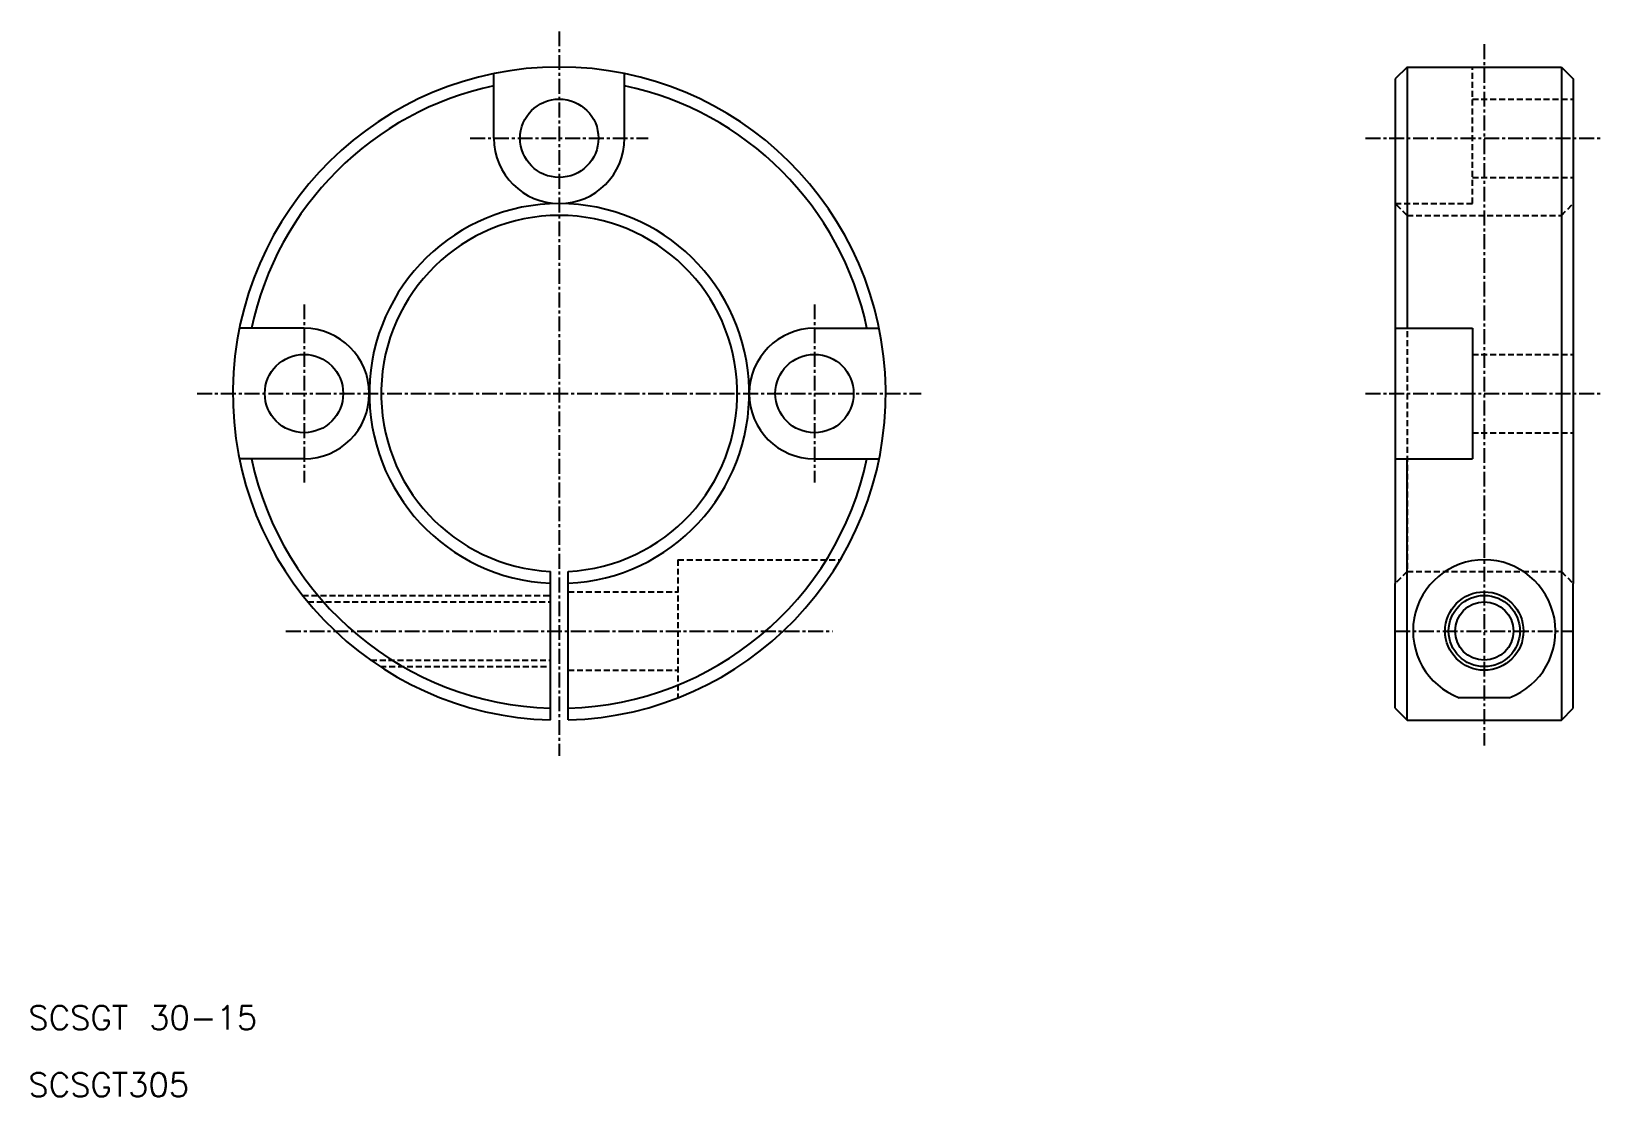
# Model space of a CAD drawing. Extents: x -74 to 58, y 61 to 151.
import ezdxf

# ---------------------------------------------------------------- set-up
doc = ezdxf.new("R2010")
doc.units = 0
doc.linetypes.add('CENTER', pattern=[2, 1.25, -0.25, 0.25, -0.25])
doc.linetypes.add('DASHED', pattern=[0.75, 0.5, -0.25])
doc.layers.get('0').update_dxf_attribs({"linetype": 'CONTINUOUS'})
doc.layers.add('CENTER', color=1, linetype='CENTER')
doc.styles.get("Standard").update_dxf_attribs({"font": 'txt.shx', "bigfont": 'bigfont.shx'})

msp = doc.modelspace()

# ---------------------------------------------------------------- linework, layer by layer
at = {"color": 7, "linetype": 'CONTINUOUS'}
for p, q in [((-35.17, 141.64), (-35.17, 147.08)), ((-24.17, 141.64), (-24.17, 147.08)), ((-24.17, 147.08), (-24.17, 147.08)), ((41.75, 147.64), (40.75, 146.64)), ((41.75, 147.64), (41.75, 125.64)), ((41.75, 147.64), (54.75, 147.64)), ((54.75, 147.64), (54.75, 92.64)), ((54.75, 147.64), (55.75, 146.64)), ((40.75, 146.64), (40.75, 136.14)), ((55.75, 146.64), (55.75, 136.14)), ((40.75, 136.14), (40.75, 104.14)), ((55.75, 136.14), (55.75, 104.14)), ((-51.17, 125.64), (-56.61, 125.64)), ((-8.17, 125.64), (-2.72, 125.64)), ((40.75, 125.64), (47.25, 125.64)), ((47.25, 125.64), (47.25, 114.64)), ((-51.17, 114.64), (-56.61, 114.64)), ((-56.61, 114.64), (-56.61, 114.64)), ((-8.17, 114.64), (-2.72, 114.64)), ((-2.72, 114.64), (-2.72, 114.64)), ((40.75, 114.64), (47.25, 114.64)), ((41.75, 92.64), (41.75, 114.64)), ((-30.42, 92.65), (-30.42, 105.16)), ((-28.92, 92.65), (-28.92, 105.16)), ((40.75, 93.64), (40.75, 104.14)), ((55.75, 93.64), (55.75, 104.14)), ((50.36, 94.52), (46.14, 94.52)), ((40.75, 93.64), (41.75, 92.64)), ((41.75, 92.64), (54.75, 92.64)), ((54.75, 92.64), (55.75, 93.64))]:
    msp.add_line(p, q, dxfattribs=at)
at = {"color": 3, "linetype": 'DASHED'}
for p, q in [((47.25, 136.14), (47.25, 147.64)), ((47.25, 144.94), (55.75, 144.94)), ((47.25, 138.34), (55.75, 138.34)), ((41.75, 135.14), (40.75, 136.14)), ((40.75, 136.14), (47.25, 136.14)), ((41.75, 135.14), (54.75, 135.14)), ((41.75, 135.14), (41.75, 105.14)), ((54.75, 135.14), (55.75, 136.14)), ((54.75, 135.14), (54.75, 105.14)), ((47.25, 123.44), (55.75, 123.44)), ((47.25, 116.84), (55.75, 116.84)), ((-19.67, 106.14), (-6, 106.14)), ((-19.67, 106.14), (-19.67, 94.52)), ((41.75, 105.14), (40.75, 104.14)), ((41.75, 105.14), (54.75, 105.14)), ((54.75, 105.14), (55.75, 104.14)), ((-28.92, 103.44), (-19.67, 103.44)), ((-51.28, 103.14), (-30.42, 103.14)), ((-50.85, 102.6), (-30.42, 102.6)), ((-45.54, 97.68), (-30.42, 97.68)), ((-44.74, 97.14), (-30.42, 97.14)), ((-28.92, 96.84), (-19.67, 96.84))]:
    msp.add_line(p, q, dxfattribs=at)
at = {"color": 7, "linetype": 'CONTINUOUS'}
for centre, radius in [((-29.67, 141.64), 3.3), ((-51.17, 120.14), 3.3), ((-8.17, 120.14), 3.3), ((48.25, 100.14), 3.3), ((48.25, 100.14), 2.46)]:
    msp.add_circle(centre, radius, dxfattribs=at)
at = {"color": 3, "linetype": 'CONTINUOUS'}
msp.add_circle((48.25, 100.14), 3, dxfattribs=at)
at = {"color": 7, "linetype": 'CONTINUOUS'}
for centre, radius, start, end in [((-29.67, 120.14), 27.5, 271.5628, 268.4372), ((-29.67, 120.14), 26.5, 101.9786, 168.0214), ((-29.67, 120.14), 26.5, 11.9786, 78.0214), ((-29.67, 141.64), 5.5, 180, 0), ((-29.67, 120.14), 16, 272.6867, 267.3133), ((-29.67, 120.14), 15, 272.866, 267.134), ((-51.17, 120.14), 5.5, 270, 90), ((-8.17, 120.14), 5.5, 90, 270), ((-29.67, 120.14), 26.5, 191.9786, 268.3782), ((-29.67, 120.14), 26.5, 271.6218, 348.0214), ((48.25, 100.14), 6, 290.5723, 249.4277)]:
    msp.add_arc(centre, radius, start, end, dxfattribs=at)
at = {"layer": 'CENTER', "color": 1, "linetype": 'CENTER'}
for p, q in [((-29.67, 150.64), (-29.67, 89.64)), ((48.25, 149.55), (48.25, 90.49)), ((-37.17, 141.64), (-22.17, 141.64)), ((38.25, 141.64), (58.13, 141.64)), ((-51.17, 127.64), (-51.17, 112.64)), ((-8.17, 127.64), (-8.17, 112.64)), ((-60.17, 120.14), (0.83, 120.14)), ((38.25, 120.14), (58.13, 120.14)), ((-52.69, 100.14), (-6.64, 100.14)), ((40.75, 100.14), (55.75, 100.14))]:
    msp.add_line(p, q, dxfattribs=at)

# ---------------------------------------------------------------- texts
at = {"color": 7, "linetype": 'CONTINUOUS'}
for s, p in [('SCSGT 30-15', (-74.39, 66.58)), ('SCSGT305', (-74.39, 60.93))]:
    msp.add_text(s, height=2, dxfattribs=at).set_placement(p)

doc.saveas('drawing.dxf')
